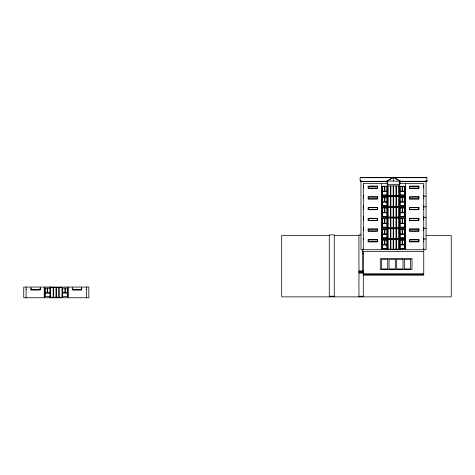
<?xml version="1.0" encoding="UTF-8"?>
<svg xmlns="http://www.w3.org/2000/svg" width="475" height="475" viewBox="0 0 475 475"><rect width="100%" height="100%" fill="white"/><g stroke="black" fill="none" stroke-linecap="round" stroke-linejoin="round"><path stroke-width="0.71" d="M360.293 180.868L360.293 181.302L360.293 180.868L360.988 180.868L360.293 180.916L360.287 181.408L387.606 181.408M426.877 180.916L426.063 181.076L426.877 181.076L426.877 177.49L360.293 177.537C362.306 178.588 358.999 175.109 360.293 181.076L360.988 180.916L360.982 181.254M426.063 177.49L426.877 177.697L360.293 177.697M426.883 181.302L426.877 180.868L426.063 180.868L426.063 181.302L426.063 180.868L426.877 180.868L426.883 181.302L399.439 181.254M399.439 181.408L426.057 181.408L426.063 180.916M393.33 177.228L386.745 181.313L393.597 177.27L400.241 181.272L393.33 177.228L392.065 177.947M387.095 180.963L387.167 184.318L399.885 184.318L400.003 180.856M360.988 181.076L360.293 180.916L360.988 181.076L360.988 249.702L426.063 249.702L426.063 181.076M387.167 181.076L399.885 181.076M387.606 181.254L360.287 181.408M387.167 183.51L363.31 183.51L363.31 249.702M399.885 183.51L423.742 183.51L423.742 275.197L363.31 275.185M363.31 185.82L363.613 185.82M423.433 185.82L423.742 185.82M363.31 185.885L363.613 185.885M423.433 185.885L423.742 185.885M363.31 186.158L363.613 186.158M423.433 186.158L423.742 186.158M387.725 186.271L382.137 186.271L382.137 195.249L387.725 195.249M399.232 186.271L404.908 186.271L404.908 195.249L399.232 195.249M363.31 187.75L363.613 187.75M423.433 187.75L423.742 187.75M387.167 189.745L387.725 189.745M399.232 189.745L399.885 189.745M387.167 190.76L387.725 190.76M399.232 190.76L399.885 190.76M363.31 195.231L363.613 195.231M423.433 195.231L423.742 195.231M363.31 195.623L363.613 195.623M423.433 195.623L423.742 195.623M363.31 195.688L363.613 195.688M423.433 195.688L423.742 195.688M381.484 196.116L405.561 196.116M423.742 196.116L426.063 196.116M363.31 196.537L363.613 196.537M423.433 196.537L423.742 196.537M363.31 196.602L363.613 196.602M423.433 196.602L423.742 196.602M363.31 196.876L363.613 196.876M423.433 196.876L423.742 196.876M387.725 196.988L382.137 196.988L382.137 205.966L387.725 205.966M399.232 196.988L404.908 196.988L404.908 205.966L399.232 205.966M363.31 198.467L363.613 198.467M423.433 198.467L423.742 198.467M387.167 200.462L387.725 200.462M399.232 200.462L399.885 200.462M387.167 201.477L387.725 201.477M399.232 201.477L399.885 201.477M363.31 205.948L363.613 205.948M423.433 205.948L423.742 205.948M363.31 206.34L363.613 206.34M423.433 206.34L423.742 206.34M363.31 206.405L363.613 206.405M423.433 206.405L423.742 206.405M381.484 206.833L405.561 206.833M423.742 206.833L426.063 206.833M363.31 207.248L363.613 207.248M423.433 207.248L423.742 207.248M363.31 207.32L363.613 207.32M423.433 207.32L423.742 207.32M363.31 207.593L363.613 207.593M423.433 207.593L423.742 207.593M387.725 207.706L382.137 207.706L382.137 216.683L387.725 216.683M399.232 207.706L404.908 207.706L404.908 216.683L399.232 216.683M363.31 209.178L363.613 209.178M423.433 209.178L423.742 209.178M387.167 211.179L387.725 211.179M399.232 211.179L399.885 211.179M387.167 212.194L387.725 212.194M399.232 212.194L399.885 212.194M363.31 216.665L363.613 216.665M423.433 216.665L423.742 216.665M363.31 217.057L363.613 217.123M423.433 217.057L423.742 217.057M381.484 217.55L405.561 217.55M423.742 217.55L426.063 217.55M363.31 218.037L363.613 217.966M423.433 218.037L423.742 217.966M363.31 218.31L363.613 218.31M423.433 218.31L423.742 218.31M387.725 218.423L382.137 218.423L382.137 227.4L387.725 227.4M399.232 218.423L404.908 218.423L404.908 227.4L399.232 227.4M363.31 219.895L363.613 219.895M423.433 219.895L423.742 219.895M387.167 221.896L387.725 221.896M399.232 221.896L399.885 221.896M387.167 222.912L387.725 222.912M399.232 222.912L399.885 222.912M363.31 227.382L363.613 227.382M423.433 227.382L423.742 227.382M363.31 227.774L363.613 227.774M423.433 227.774L423.742 227.774M363.31 227.84L363.613 227.84M423.433 227.84L423.742 227.84M381.484 228.267L405.561 228.267M423.742 228.267L426.063 228.267M363.31 228.683L363.613 228.683M423.433 228.683L423.742 228.683M363.31 228.754L363.613 228.754M423.433 228.754L423.742 228.754M363.31 229.027L363.613 229.027M423.433 229.027L423.742 229.027M387.725 229.14L382.137 229.14L382.137 238.118L387.725 238.118M399.232 229.14L404.908 229.14L404.908 238.118L399.232 238.118M363.31 230.612L363.613 230.612M423.433 230.612L423.742 230.612M387.167 232.613L387.725 232.613M399.232 232.613L399.885 232.613M387.167 233.629L387.725 233.629M399.232 233.629L399.885 233.629M361.131 234.87L358.952 234.87L358.952 296.875M329.276 235.511L281.699 235.511L281.699 296.875L451.25 296.875L451.25 235.511L426.122 235.511M334.258 235.511L358.952 235.511M423.433 238.1L423.742 238.1M363.31 238.492L363.613 238.492M423.433 238.492L423.742 238.492M363.31 238.557L363.613 238.557M423.433 238.557L423.742 238.557M381.484 238.984L405.561 238.984M423.742 238.984L426.063 238.984M363.31 239.4L363.613 239.4M423.433 239.4L423.742 239.4M363.31 239.471L363.613 239.471M423.433 239.471L423.742 239.471M423.433 239.744L423.742 239.744M387.725 239.857L382.137 239.857L382.137 248.835L387.725 248.835M399.232 239.857L404.908 239.857L404.908 248.835L399.232 248.835M423.433 241.33L423.742 241.33M387.167 243.331L387.725 243.331M399.232 243.331L399.885 243.331M387.167 244.346L387.725 244.346M399.232 244.346L399.885 244.346M423.433 248.817L423.742 248.817M363.31 249.209L363.613 249.209M423.433 249.209L423.742 249.209M363.31 249.274L363.613 249.274M423.433 249.274L423.742 249.274M362.698 251.637L423.742 251.637M362.698 253.602L363.31 253.602M358.952 270.934L363.31 270.934M358.952 271.647L363.31 271.647M358.952 272.294L363.31 272.294M358.952 273.054L363.31 273.054M363.31 273.772L423.742 273.784M363.31 274.485L423.742 274.497M62.047 287.054L23.75 287.054L23.75 297.772L62.047 297.772M62.647 287.054L88.825 287.054L88.825 297.772L62.647 297.772L62.647 287.921L61.993 287.921L61.993 296.899L62.647 296.899M50.884 287.565L53.176 287.565L53.176 297.255L50.884 297.255M61.495 287.565L59.203 287.565L59.203 297.255L61.495 297.255M49.875 287.921L50.487 287.921M49.738 288.147L47.619 288.147L47.619 292.772L49.738 292.772M62.837 288.147L64.956 288.147L64.956 292.772L62.837 292.772M26.072 289.4L26.374 289.4M86.201 289.4L86.503 289.4M49.738 293.016L45.161 293.016L45.161 296.614L49.738 296.614M62.837 293.016L67.414 293.016L67.414 296.614L62.837 296.614M329.276 296.234L334.258 296.234M358.952 296.234L363.31 296.234M49.928 296.899L50.487 296.899M405.561 183.51L405.561 249.702M400.015 181.076L400.015 183.51M399.938 186.117L399.885 196.116M399.938 196.834L399.885 206.833M399.938 207.551L399.885 217.55M399.938 218.268L399.885 228.267M399.938 228.986L399.885 238.984M399.938 239.703L399.885 249.702M399.232 181.076L399.232 249.702M393.478 177.49L393.478 181.076M387.725 181.076L387.725 249.702M387.612 184.318L387.612 186.271M387.612 196.116L387.612 196.988M387.612 206.833L387.612 207.706M387.612 217.55L387.612 218.423M387.612 228.267L387.612 229.14M387.612 238.984L387.612 239.857M387.107 186.271L387.167 196.116M387.107 196.988L387.167 206.833M387.167 207.706L387.167 217.55M387.167 218.423L387.167 228.267M387.107 229.14L387.167 238.984M387.107 239.857L387.167 249.702M381.484 183.51L381.484 249.702M363.31 251.637L363.31 296.875M362.698 249.702L362.698 273.125M334.258 296.875L334.258 234.87L329.276 234.87L329.276 296.875M86.503 287.054L86.503 297.772M81.682 287.785L81.682 289.94L72.295 289.94L72.295 287.785M81.504 287.933L81.504 289.774L72.461 289.774L72.461 287.933M68.323 287.054L68.323 297.772M67.676 287.921L67.676 296.899M50.487 287.054L50.487 297.772M50.38 287.054L50.38 287.921M49.928 287.921L49.928 297.772M44.899 287.921L44.899 296.899M44.252 287.054L44.252 297.772M40.28 287.785L40.28 289.94L30.893 289.94L30.893 287.785M40.12 287.933L40.12 289.774L31.071 289.774L31.071 287.933M26.072 287.054L26.072 297.772M390.414 185.909L388.122 185.909L388.122 195.605L390.414 195.605L390.414 185.909M393.187 185.909L390.895 185.909L390.895 195.605L393.187 195.605L393.187 185.909M395.96 185.909L393.668 185.909L393.668 195.605L395.96 195.605L395.96 185.909M398.733 185.909L396.441 185.909L396.441 195.605L398.733 195.605L398.733 185.909M377.518 186.135L368.131 186.135L368.131 188.29L377.518 188.29L377.518 186.135M418.92 186.135L409.527 186.135L409.527 188.29L418.92 188.29L418.92 186.135M377.352 186.283L368.309 186.283L368.309 188.124L377.352 188.124L377.352 186.283M418.742 186.283L409.693 186.283L409.693 188.124L418.742 188.124L418.742 186.283M384.512 186.491L382.399 186.491L382.399 191.122L384.512 191.122L384.512 186.491M386.971 186.491L384.857 186.491L384.857 191.122L386.971 191.122L386.971 186.491M402.188 186.491L400.075 186.491L400.075 191.122L402.188 191.122L402.188 186.491M404.652 186.491L402.539 186.491L402.539 191.122L404.652 191.122L404.652 186.491M386.971 191.366L382.399 191.366L382.399 194.958L386.971 194.958L386.971 191.366M404.652 191.366L400.075 191.366L400.075 194.958L404.652 194.958L404.652 191.366M390.414 196.626L388.122 196.626L388.122 206.322L390.414 206.322L390.414 196.626M393.187 196.626L390.895 196.626L390.895 206.322L393.187 206.322L393.187 196.626M395.96 196.626L393.668 196.626L393.668 206.322L395.96 206.322L395.96 196.626M398.733 196.626L396.441 196.626L396.441 206.322L398.733 206.322L398.733 196.626M377.518 196.852L368.131 196.852L368.131 199.007L377.518 199.007L377.518 196.852M418.92 196.852L409.527 196.852L409.527 199.007L418.92 199.007L418.92 196.852M377.352 197L368.309 197L368.309 198.841L377.352 198.841L377.352 197M418.742 197L409.693 197L409.693 198.841L418.742 198.841L418.742 197M384.512 197.208L382.399 197.208L382.399 201.839L384.512 201.839L384.512 197.208M386.971 197.208L384.857 197.208L384.857 201.839L386.971 201.839L386.971 197.208M402.188 197.208L400.075 197.208L400.075 201.839L402.188 201.839L402.188 197.208M404.652 197.208L402.539 197.208L402.539 201.839L404.652 201.839L404.652 197.208M386.971 202.083L382.399 202.083L382.399 205.675L386.971 205.675L386.971 202.083M404.652 202.083L400.075 202.083L400.075 205.675L404.652 205.675L404.652 202.083M390.414 207.343L388.122 207.343L388.122 217.039L390.414 217.039L390.414 207.343M393.187 207.343L390.895 207.343L390.895 217.039L393.187 217.039L393.187 207.343M395.96 207.343L393.668 207.343L393.668 217.039L395.96 217.039L395.96 207.343M398.733 207.343L396.441 207.343L396.441 217.039L398.733 217.039L398.733 207.343M377.518 207.569L368.131 207.569L368.131 209.718L377.518 209.718L377.518 207.569M418.92 207.569L409.527 207.569L409.527 209.718L418.92 209.718L418.92 207.569M377.352 207.717L368.309 207.717L368.309 209.558L377.352 209.558L377.352 207.717M418.742 207.717L409.693 207.717L409.693 209.558L418.742 209.558L418.742 207.717M384.512 207.925L382.399 207.925L382.399 212.557L384.512 212.557L384.512 207.925M386.971 207.925L384.857 207.925L384.857 212.557L386.971 212.557L386.971 207.925M402.188 207.925L400.075 207.925L400.075 212.557L402.188 212.557L402.188 207.925M404.652 207.925L402.539 207.925L402.539 212.557L404.652 212.557L404.652 207.925M386.971 212.8L382.399 212.8L382.399 216.392L386.971 216.392L386.971 212.8M404.652 212.8L400.075 212.8L400.075 216.392L404.652 216.392L404.652 212.8M390.414 218.061L388.122 218.061L388.122 227.757L390.414 227.757L390.414 218.061M393.187 218.061L390.895 218.061L390.895 227.757L393.187 227.757L393.187 218.061M395.96 218.061L393.668 218.061L393.668 227.757L395.96 227.757L395.96 218.061M398.733 218.061L396.441 218.061L396.441 227.757L398.733 227.757L398.733 218.061M377.518 218.286L368.131 218.286L368.131 220.436L377.518 220.436L377.518 218.286M418.92 218.286L409.527 218.286L409.527 220.436L418.92 220.436L418.92 218.286M377.352 218.435L368.309 218.435L368.309 220.275L377.352 220.275L377.352 218.435M418.742 218.435L409.693 218.435L409.693 220.275L418.742 220.275L418.742 218.435M384.512 218.643L382.399 218.643L382.399 223.274L384.512 223.274L384.512 218.643M386.971 218.643L384.857 218.643L384.857 223.274L386.971 223.274L386.971 218.643M402.188 218.643L400.075 218.643L400.075 223.274L402.188 223.274L402.188 218.643M404.652 218.643L402.539 218.643L402.539 223.274L404.652 223.274L404.652 218.643M386.971 223.517L382.399 223.517L382.399 227.109L386.971 227.109L386.971 223.517M404.652 223.517L400.075 223.517L400.075 227.109L404.652 227.109L404.652 223.517M390.414 228.778L388.122 228.778L388.122 238.474L390.414 238.474L390.414 228.778M393.187 228.778L390.895 228.778L390.895 238.474L393.187 238.474L393.187 228.778M395.96 228.778L393.668 228.778L393.668 238.474L395.96 238.474L395.96 228.778M398.733 228.778L396.441 228.778L396.441 238.474L398.733 238.474L398.733 228.778M377.518 229.003L368.131 229.003L368.131 231.153L377.518 231.153L377.518 229.003M418.92 229.003L409.527 229.003L409.527 231.153L418.92 231.153L418.92 229.003M377.352 229.152L368.309 229.152L368.309 230.993L377.352 230.993L377.352 229.152M418.742 229.152L409.693 229.152L409.693 230.993L418.742 230.993L418.742 229.152M384.512 229.36L382.399 229.36L382.399 233.991L384.512 233.991L384.512 229.36M386.971 229.36L384.857 229.36L384.857 233.991L386.971 233.991L386.971 229.36M402.188 229.36L400.075 229.36L400.075 233.991L402.188 233.991L402.188 229.36M404.652 229.36L402.539 229.36L402.539 233.991L404.652 233.991L404.652 229.36M386.971 234.234L382.399 234.234L382.399 237.827L386.971 237.827L386.971 234.234M404.652 234.234L400.075 234.234L400.075 237.827L404.652 237.827L404.652 234.234M390.414 239.495L388.122 239.495L388.122 249.191L390.414 249.191L390.414 239.495M393.187 239.495L390.895 239.495L390.895 249.191L393.187 249.191L393.187 239.495M395.96 239.495L393.668 239.495L393.668 249.191L395.96 249.191L395.96 239.495M398.733 239.495L396.441 239.495L396.441 249.191L398.733 249.191L398.733 239.495M377.518 239.721L368.131 239.721L368.131 241.87L377.518 241.87L377.518 239.721M418.92 239.721L409.527 239.721L409.527 241.87L418.92 241.87L418.92 239.721M377.352 239.869L368.309 239.869L368.309 241.704L377.352 241.704L377.352 239.869M418.742 239.869L409.693 239.869L409.693 241.704L418.742 241.704L418.742 239.869M384.512 240.077L382.399 240.077L382.399 244.708L384.512 244.708L384.512 240.077M386.971 240.077L384.857 240.077L384.857 244.708L386.971 244.708L386.971 240.077M402.188 240.077L400.075 240.077L400.075 244.708L402.188 244.708L402.188 240.077M404.652 240.077L402.539 240.077L402.539 244.708L404.652 244.708L404.652 240.077M386.971 244.952L382.399 244.952L382.399 248.544L386.971 248.544L386.971 244.952M404.652 244.952L400.075 244.952L400.075 248.544L404.652 248.544L404.652 244.952M412.021 258.727L380.315 258.727L380.315 269.444L412.021 269.444L412.021 258.727M387.731 259.237L381.413 259.237L381.413 268.933L387.731 268.933L387.731 259.237M395.372 259.237L389.049 259.237L389.049 268.933L395.372 268.933L395.372 259.237M403.008 259.237L396.69 259.237L396.69 268.933L403.008 268.933L403.008 259.237M410.649 259.237L404.332 259.237L404.332 268.933L410.649 268.933L410.649 259.237M55.949 287.565L53.657 287.565L53.657 297.255L55.949 297.255L55.949 287.565M58.722 287.565L56.43 287.565L56.43 297.255L58.722 297.255L58.722 287.565M47.274 288.147L45.161 288.147L45.161 292.772L47.274 292.772L47.274 288.147M67.414 288.147L65.301 288.147L65.301 292.772L67.414 292.772L67.414 288.147"/></g></svg>
